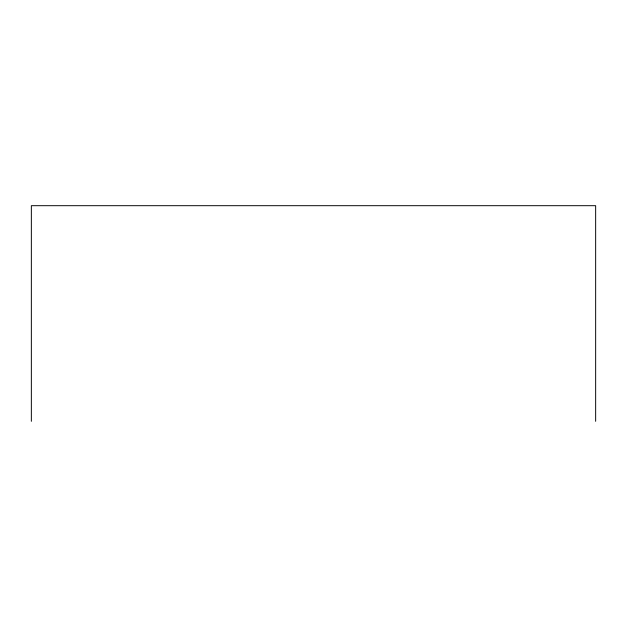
<?xml version="1.0" encoding="UTF-8"?>
<svg xmlns="http://www.w3.org/2000/svg" width="627" height="627" viewBox="0 0 627 627"><rect width="100%" height="100%" fill="white"/><g stroke="black" fill="none" stroke-linecap="round" stroke-linejoin="round"><path stroke-width="0.94" d="M595.65 421.313L595.65 205.687L31.35 205.687L31.35 421.313"/></g></svg>
